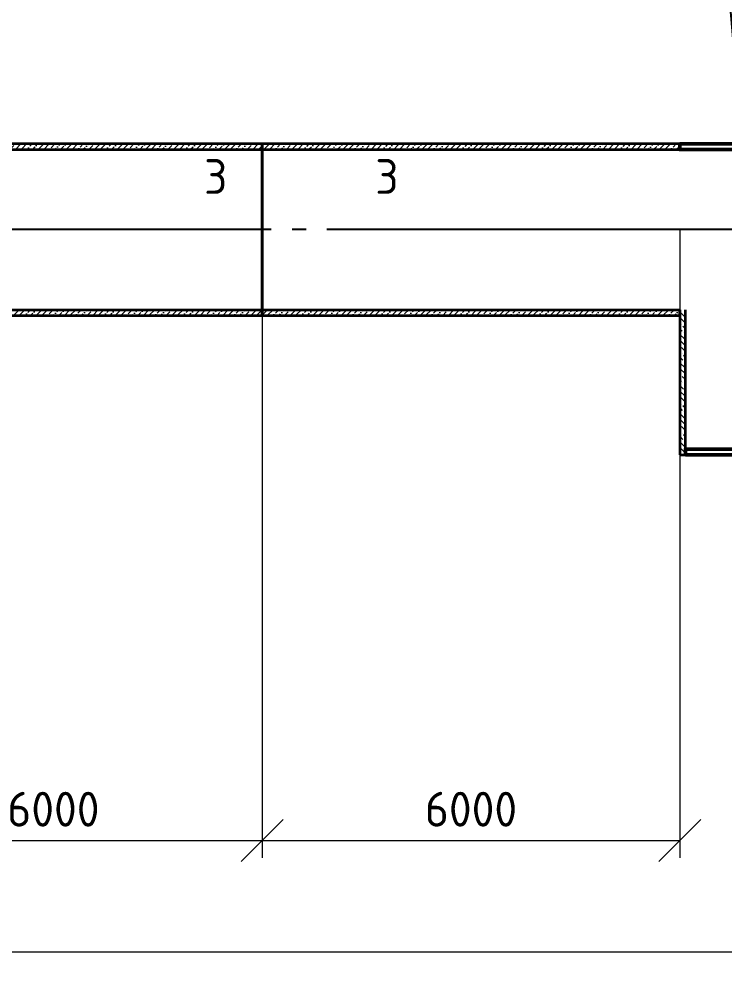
# Model space of a CAD drawing. Header units: metres. Extents: x 1563 to 4966, y -517 to 1463.
# Drawn here: x 2573.7 to 2624.4, y -41.3 to 27.1 of the extents above; entities that cross this region are included whole.
import ezdxf
from ezdxf import colors
from ezdxf.entities.mleader import LeaderData, LeaderLine
from ezdxf.enums import TextEntityAlignment as Align
from ezdxf.math import Vec2, Vec3

# ---------------------------------------------------------------- set-up
doc = ezdxf.new("R2018")
doc.units = ezdxf.units.M
doc.linetypes.add('ACAD_ISO04W100', pattern=[30, 24, -3, 0, -3])
doc.linetypes.add('DASHDOT_axis', pattern=[24, 20, -1.5, 1, -1.5])
doc.layers.add('таблица', color=251, linetype='Continuous', lineweight=35)
doc.layers.add('шриховка', color=251, linetype='ACAD_ISO04W100', lineweight=15)
doc.styles.add('GOST', font='GOST.shx', dxfattribs={"oblique": 15})
doc.styles.get("Standard").update_dxf_attribs({"font": 'GOST Common.ttf'})
doc.dimstyles.new('М 1 к 200', dxfattribs={"dimtxt": 3.5, "dimasz": 3, "dimexe": 1.25, "dimexo": 0, "dimgap": 1, "dimtad": 1, "dimdec": 0, "dimlfac": 200, "dimzin": 0, "dimdsep": 46, "dimtxsty": 'GOST', "dimblk": 'OBLIQUE', "dimcen": 5, "dimclrd": 256, "dimclre": 256, "dimclrt": 256, "dimazin": 2, "dimtfac": 1, "dimtdec": 0, "dimtmove": 0, "dimatfit": 3, "dimldrblk": 'NONE', "dimfxl": 1.25, "dimtolj": 1, "dimtzin": 0, "dimlwd": 20, "dimlwe": 20, "dimarcsym": 2})
pattern_1 = [(45, (-5955.2925, -1907.5019), (0.152215341, 0.558122918), [0.71755, -0.14351, 0, -0.14351])]
pattern_2 = [(225, (8576.46428, 1919.52167), (-0.152215341, -0.558122918), [0.71755, -0.14351, 0, -0.14351])]

# ---------------------------------------------------------------- blocks, each defined once
blk = doc.blocks.new('Лоток')
at = {"layer": 'шриховка'}
h = blk.add_hatch(dxfattribs=at)
h.set_pattern_fill('ANSI36', color=256, scale=0.0904)
h.set_pattern_definition(pattern_1)
h.paths.add_polyline_path([(30, 5.75), (30, 6.15), (0, 6.15), (0, 5.75)])
h = blk.add_hatch(dxfattribs=at)
h.set_pattern_fill('ANSI36', color=256, scale=0.0904)
h.set_pattern_definition(pattern_1)
h.paths.add_polyline_path([(30, -6.15), (30, -5.75), (0, -5.75), (0, -6.15)])
blk.add_lwpolyline([(0, -5.75), (30, -5.75), (30, -6.15), (0, -6.15)], close=True)
at = {"layer": 'таблица'}
for p, q in [((30, 5.75), (0, 5.75)), ((30, -5.75), (0, -5.75))]:
    blk.add_line(p, q, dxfattribs=at)
blk.add_lwpolyline([(30, 6.15), (0, 6.15), (0, -6.15), (30, -6.15)], close=True, dxfattribs=at)
blk = doc.blocks.new('_Oblique')
at = {"color": 0, "linetype": 'ByBlock', "lineweight": -2}
blk.add_line((-0.5, -0.5), (0.5, 0.5), dxfattribs=at)
blk = doc.blocks.new('*D171')
at = {"lineweight": 20, "transparency": 16777216}
for p, q in [((2591.172, 12.02), (2591.172, -33.075)), ((2621.172, 12.02), (2621.172, -33.075)), ((2591.172, -31.825), (2621.172, -31.825))]:
    blk.add_line(p, q, dxfattribs=at)
at = {"layer": 'Defpoints', "color": 0, "lineweight": 50, "transparency": 16777216}
for p in [(2591.172, 12.02), (2621.172, 12.02), (2621.172, -31.825)]:
    blk.add_point(p, dxfattribs=at)
at = {"lineweight": 20, "transparency": 16777216, "xscale": 3, "yscale": 3, "zscale": 3, "rotation": 180}
blk.add_blockref('_Oblique', (2591.172, -31.825), dxfattribs=at)
at = {"lineweight": 20, "transparency": 16777216, "xscale": 3, "yscale": 3, "zscale": 3}
blk.add_blockref('_Oblique', (2621.172, -31.825), dxfattribs=at)
at = {"lineweight": 50, "transparency": 16777216, "insert": (2606.172, -29.575), "char_height": 2.5, "attachment_point": 5, "bg_fill": 3, "box_fill_scale": 1.1, "bg_fill_color": 256, "bg_fill_true_color": 13158600, "bg_fill_transparency": 0}
blk.add_mtext('\\A1;6000', dxfattribs=at)
blk = doc.blocks.new('_None')
blk = doc.blocks.new('*D172')
at = {"lineweight": 20, "transparency": 16777216}
for p, q in [((2561.172, 12.02), (2561.172, -33.075)), ((2591.172, 12.02), (2591.172, -33.075)), ((2561.172, -31.825), (2591.172, -31.825))]:
    blk.add_line(p, q, dxfattribs=at)
at = {"layer": 'Defpoints', "color": 0, "lineweight": 50, "transparency": 16777216}
for p in [(2561.172, 12.02), (2591.172, 12.02), (2591.172, -31.825)]:
    blk.add_point(p, dxfattribs=at)
at = {"lineweight": 20, "transparency": 16777216, "xscale": 3, "yscale": 3, "zscale": 3, "rotation": 180}
blk.add_blockref('_Oblique', (2561.172, -31.825), dxfattribs=at)
at = {"lineweight": 20, "transparency": 16777216, "xscale": 3, "yscale": 3, "zscale": 3}
blk.add_blockref('_Oblique', (2591.172, -31.825), dxfattribs=at)
at = {"lineweight": 50, "transparency": 16777216, "insert": (2576.172, -29.575), "char_height": 2.5, "attachment_point": 5, "bg_fill": 3, "box_fill_scale": 1.1, "bg_fill_color": 256, "bg_fill_true_color": 13158600, "bg_fill_transparency": 0}
blk.add_mtext('\\A1;6000', dxfattribs=at)
blk = doc.blocks.new('*D189')
at = {"lineweight": 20, "transparency": 16777216}
for p, q in [((2284.322, 12.02), (2284.322, -41.075)), ((2627.322, 12.02), (2627.322, -41.075)), ((2627.322, -39.825), (2284.322, -39.825))]:
    blk.add_line(p, q, dxfattribs=at)
at = {"layer": 'Defpoints', "color": 0, "lineweight": 50, "transparency": 16777216}
for p in [(2284.322, 12.02), (2627.322, 12.02), (2284.322, -39.825)]:
    blk.add_point(p, dxfattribs=at)
at = {"lineweight": 20, "transparency": 16777216, "xscale": 3, "yscale": 3, "zscale": 3, "rotation": 180}
blk.add_blockref('_Oblique', (2284.322, -39.825), dxfattribs=at)
at = {"lineweight": 20, "transparency": 16777216, "xscale": 3, "yscale": 3, "zscale": 3}
blk.add_blockref('_Oblique', (2627.322, -39.825), dxfattribs=at)
at = {"lineweight": 50, "transparency": 16777216, "insert": (2455.822, -37.575), "char_height": 2.5, "attachment_point": 5, "bg_fill": 3, "box_fill_scale": 1.1, "bg_fill_color": 256, "bg_fill_true_color": 13158600, "bg_fill_transparency": 0}
blk.add_mtext('\\A1;68600', dxfattribs=at)
blk = doc.blocks.new('*U318')
blk.add_attdef('РАЗРАБОТАЛ', text='', height=2.5).set_placement((424.501, -264.224), align=Align.MIDDLE_LEFT)
at = {"flags": 8}
for tag, height, p in [('ДАТА', 2.5, (464.074, -264.402)), ('ЛИСТ', 3, (560.388, -271.915)), ('ЛИСТОВ', 3, (577.888, -271.915)), ('ФОРМАТ', 3, (554.972, -294.745))]:
    blk.add_attdef(tag, text='', height=height, dxfattribs=at).set_placement(p, align=Align.MIDDLE_CENTER)
blk.add_attdef('ПРОВЕРИЛ', (424.749, -270.729), '', height=2.5)
at = {"lineweight": 30, "flags": 104}
for tag, p in [('ТЕПЛОВЫЕ_СЕТИ', (504, -269.5)), ('ИМЯ_ЧЕРТЕЖА', (504, -284.5))]:
    blk.add_attdef(tag, text='', height=3, dxfattribs=at).set_placement(p, align=Align.MIDDLE_CENTER)

msp = doc.modelspace()

# ---------------------------------------------------------------- hatches: boundary and pattern name
at = {"layer": 'шриховка'}
h = msp.add_hatch(dxfattribs=at)
h.set_pattern_fill('ANSI36', color=256, scale=0.0904, angle=180)
h.set_pattern_definition(pattern_2)
h.paths.add_polyline_path([(2591.1718, 18.1698), (2591.1718, 17.7698), (2621.1718, 17.7698), (2621.1718, 18.1698)])
h = msp.add_hatch(dxfattribs=at)
h.set_pattern_fill('ANSI36', color=256, scale=0.0904, angle=180)
h.set_pattern_definition(pattern_2)
h.paths.add_polyline_path([(2591.1718, 6.2698), (2591.1718, 5.8698), (2621.1718, 5.8698), (2621.1718, 6.2698)])

# ---------------------------------------------------------------- linework, layer by layer
msp.add_lwpolyline([(2621.1718, 17.7698), (2591.1718, 17.7698), (2591.1718, 18.1698), (2621.1718, 18.1698)], close=True)
at = {"lineweight": 50}
for points in [[(2621.1718, 18.1698), (2633.4718, 18.1698), (2633.4718, 17.7698), (2621.1718, 17.7698)], [(2633.4718, -3.7302), (2621.5718, -3.7302), (2621.5718, -4.1302), (2633.4718, -4.1302)]]:
    msp.add_lwpolyline(points, close=True, dxfattribs=at)
at = {"color": 2, "linetype": 'DASHDOT_axis', "lineweight": 25}
msp.add_lwpolyline([(3161.8218, -12.4802), (2970.3218, -12.4802), (2970.3218, 2.0198), (2940.3218, 2.0198), (2875.3218, 2.0198), (2875.3218, 17.0198), (2855.3218, 17.0198), (2855.3218, 2.0198), (2789.8218, 2.0198), (2696.8218, 2.0198), (2638.8218, 2.0198), (2627.3218, 2.0198), (2627.3218, 12.0198), (2615.8218, 12.0198), (2284.3218, 12.0198)], dxfattribs=at)
at = {"layer": 'таблица'}
for p, q in [((2591.1718, 17.7698), (2621.1718, 17.7698)), ((2591.1718, 6.2698), (2621.1718, 6.2698)), ((2621.1718, 6.2698), (2621.1718, -4.1302)), ((2621.5718, -4.1302), (2621.5718, 6.2698)), ((2621.1718, -4.1302), (2633.4718, -4.1302))]:
    msp.add_line(p, q, dxfattribs=at)
msp.add_lwpolyline([(2621.1718, 17.7698), (2621.1718, 18.1698), (2591.1718, 18.1698), (2591.1718, 5.8698), (2621.1718, 5.8698), (2621.1718, 6.2698)], dxfattribs=at)
at = {"layer": 'шриховка', "linetype": 'Continuous'}
for p, q in [((2621.1718, 6.1219), (2621.5718, 5.7219)), ((2621.2432, 5.6446), (2621.5718, 5.316)), ((2621.5476, 6.152), (2621.5476, 6.152)), ((2621.1718, 5.3101), (2621.1924, 5.2894)), ((2621.1718, 4.9042), (2621.3447, 4.7313)), ((2621.2939, 5.188), (2621.2939, 5.188)), ((2621.3954, 5.0865), (2621.5718, 4.9101)), ((2621.1718, 4.4983), (2621.4969, 4.1732)), ((2621.4461, 4.6298), (2621.4461, 4.6298)), ((2621.5476, 4.5284), (2621.5718, 4.5042)), ((2621.1718, 4.0924), (2621.5718, 3.6924)), ((2621.1924, 3.6658), (2621.1924, 3.6658)), ((2621.2939, 3.5643), (2621.5718, 3.2865)), ((2621.1718, 3.2806), (2621.2432, 3.2092)), ((2621.1718, 2.8746), (2621.3954, 2.651)), ((2621.3447, 3.1077), (2621.3447, 3.1077)), ((2621.4461, 3.0062), (2621.5718, 2.8806)), ((2621.1718, 2.4687), (2621.5476, 2.0929)), ((2621.4969, 2.5496), (2621.4969, 2.5496)), ((2621.1924, 2.0422), (2621.5718, 1.6628)), ((2621.2432, 1.5855), (2621.2432, 1.5855)), ((2621.3447, 1.484), (2621.5718, 1.2569)), ((2621.1718, 1.251), (2621.2939, 1.1289)), ((2621.1718, 0.8451), (2621.4461, 0.5708)), ((2621.3954, 1.0274), (2621.3954, 1.0274)), ((2621.4969, 0.9259), (2621.5718, 0.851)), ((2621.1718, 0.4392), (2621.5718, 0.0392)), ((2621.5476, 0.4693), (2621.5476, 0.4693)), ((2621.1718, -0.3726), (2621.1924, -0.3933)), ((2621.2432, -0.0381), (2621.5718, -0.3667)), ((2621.2939, -0.4948), (2621.2939, -0.4948)), ((2621.3954, -0.5962), (2621.5718, -0.7726)), ((2621.1718, -0.7785), (2621.3447, -0.9514)), ((2621.1718, -1.1844), (2621.4969, -1.5095)), ((2621.4461, -1.0529), (2621.4461, -1.0529)), ((2621.5476, -1.1544), (2621.5718, -1.1785)), ((2621.1718, -1.5903), (2621.5718, -1.9903)), ((2621.1924, -2.0169), (2621.1924, -2.0169)), ((2621.1718, -2.4022), (2621.2432, -2.4736)), ((2621.2939, -2.1184), (2621.5718, -2.3962)), ((2621.3447, -2.575), (2621.3447, -2.575)), ((2621.4461, -2.6765), (2621.5718, -2.8022)), ((2621.1718, -2.8081), (2621.3954, -3.0317)), ((2621.1718, -3.214), (2621.5476, -3.5898)), ((2621.4969, -3.1332), (2621.4969, -3.1332)), ((2621.1924, -3.6405), (2621.5718, -4.0199)), ((2621.2432, -4.0972), (2621.2432, -4.0972))]:
    msp.add_line(p, q, dxfattribs=at)

# ---------------------------------------------------------------- block references
at = {"rotation": 180}
msp.add_blockref('Лоток', (2591.1718, 12.0198), dxfattribs=at)

# ---------------------------------------------------------------- next in the draw order: leaders
ml = msp.add_multileader_mtext('Standard')
ml.set_content('Заделка отверстия\\Pбетоном Б 15', color=256)
ml.set_leader_properties()
ml.build(insert=Vec2(0, 0))
ml.multileader.update_dxf_attribs({"text_left_attachment_type": 6, "text_right_attachment_type": 6, "dogleg_length": 0.36, "arrow_head_size": 0.18})
ctx = ml.context
ctx.base_point, ctx.char_height, ctx.arrow_head_size, ctx.landing_gap_size, ctx.plane_origin = Vec3(2593.1802, 43.7544), 2.5, 0.18, 0.09, Vec3(2617.4101, -0.2353)
ctx.left_attachment, ctx.right_attachment, ctx.text_align_type = 6, 6, 2
notes = []
notes.append((ctx, [(0, (1, 1, 0), (2623.4512, 43.7544), (-1, 0), 0.36, [(1, [(2627.3218, 18.1698), (2627.5218, -3.7302)], 0, [])])]))
ctx.mtext.insert, ctx.mtext.width, ctx.mtext.alignment, ctx.mtext.flow_direction = Vec3(2623.0012, 46.7544), 44.240397, 3, 5
ctx.mtext.has_bg_fill, ctx.mtext.bg_color, ctx.mtext.bg_scale_factor, ctx.mtext.bg_transparency, ctx.mtext.use_window_bg_color = 1, -1027028792, 1.5, 0, 1
for ctx, leaders in notes:
    for number, flags, end, landing, length, lines in leaders:
        leader = LeaderData()
        leader.index, (leader.has_last_leader_line, leader.has_dogleg_vector, leader.attachment_direction) = number, flags
        leader.last_leader_point, leader.dogleg_vector, leader.dogleg_length = Vec3(end), Vec3(landing), length
        for number, points, colour, breaks in lines:
            line = LeaderLine()
            line.index, line.vertices, line.color, line.breaks = number, Vec3.list(points), colors.encode_raw_color(colour), breaks
            leader.lines.append(line)
        ctx.leaders.append(leader)

# ---------------------------------------------------------------- next in the draw order: texts
at = {"lineweight": 50, "char_height": 2.5, "attachment_point": 3}
for insert in [(2591.1718, 17.0847), (2603.4718, 17.0847)]:
    msp.add_mtext_dynamic_manual_height_columns('\\pxr1;3', width=15, gutter_width=12.5, heights=[0], dxfattribs=dict(at, insert=insert))

# ---------------------------------------------------------------- next in the draw order: dimensions: what is measured, and where the dimension line sits
at = {"lineweight": 50}
dim = msp.add_linear_dim(base=(2621.1718, -31.8249), p1=(2591.1718, 12.0198), p2=(2621.1718, 12.0198), dimstyle='М 1 к 200', override={"dimtxt": 2.5, "dimtxsty": 'Standard', "dimtfill": 1}, dxfattribs=at)
dim.commit()
dim.dimension.update_dxf_attribs({"geometry": '*D171', "text_midpoint": (2606.1718, -29.5749)})

# ---------------------------------------------------------------- next in the draw order: dimensions: what is measured, and where the dimension line sits
dim = msp.add_linear_dim(base=(2591.1718, -31.8249), p1=(2561.1718, 12.0198), p2=(2591.1718, 12.0198), dimstyle='М 1 к 200', override={"dimtxt": 2.5, "dimtxsty": 'Standard', "dimtfill": 1}, dxfattribs=at)
dim.commit()
dim.dimension.update_dxf_attribs({"geometry": '*D172', "text_midpoint": (2576.1718, -29.5749)})

# ---------------------------------------------------------------- next in the draw order: dimensions: what is measured, and where the dimension line sits
dim = msp.add_linear_dim(base=(2284.3218, -39.8249), p1=(2627.3218, 12.0198), p2=(2284.3218, 12.0198), dimstyle='М 1 к 200', override={"dimtxt": 2.5, "dimtxsty": 'Standard', "dimtfill": 1}, dxfattribs=at)
dim.commit()
dim.dimension.update_dxf_attribs({"geometry": '*D189', "text_midpoint": (2455.8218, -37.5749)})

# ---------------------------------------------------------------- next in the draw order: block references
ref = msp.add_blockref('*U318', (1563.118, 474.2397))
lines = msp.add_mtext('Колодец дренажный\\PКД1, КД2', dxfattribs={"insert": (2067.118, 189.7397), "char_height": 70, "attachment_point": 1})
ref.add_attrib('ИМЯ_ЧЕРТЕЖА', '', (2067.118, 189.7397), dxfattribs={"flags": 104}).embed_mtext(lines)
lines = msp.add_mtext('Архитектурно-строительные\\Pрешения. ', dxfattribs={"insert": (2067.118, 204.7397), "char_height": 70, "attachment_point": 1})
ref.add_attrib('ТЕПЛОВЫЕ_СЕТИ', '', (2067.118, 204.7397), dxfattribs={"flags": 104}).embed_mtext(lines)

doc.saveas('drawing.dxf')
